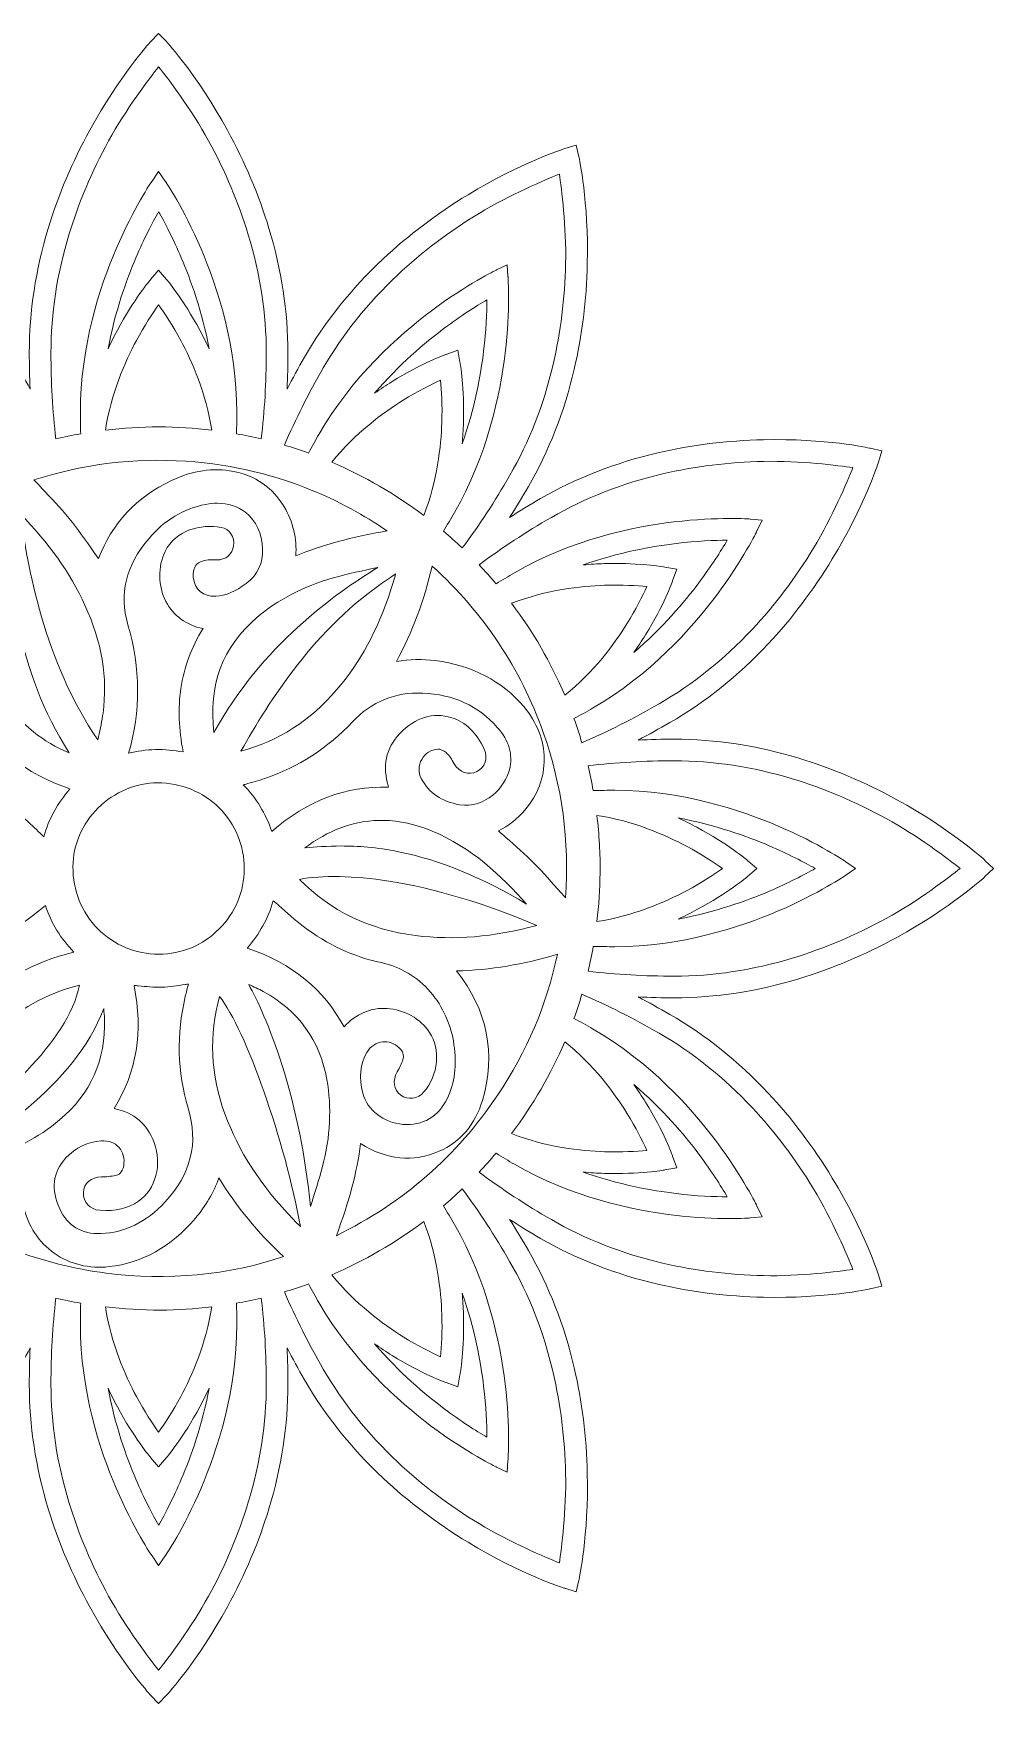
# Model space of a CAD drawing. Header units: millimetres. Extents: x -17 to 2094, y -143 to 314.
# Drawn here: x 100.5 to 259.4, y -52.3 to 224 of the extents above; entities that cross this region are included whole.
import ezdxf

# ---------------------------------------------------------------- set-up
doc = ezdxf.new("R2010")
doc.units = ezdxf.units.MM
doc.header["$MEASUREMENT"] = 0
doc.layers.add('Layer 2', color=7, linetype='Continuous')

msp = doc.modelspace()

# ---------------------------------------------------------------- linework, layer by layer
at = {"layer": 'Layer 2', "lineweight": 0}
for points, knots in [([(257.93, 87.19), (257.7, 87.4), (252.36, 92.29), (243.34, 97.23), (238.05, 100.13), (232.59, 102.44), (227.11, 104.1), (220.24, 106.18), (213.32, 107.23), (206.53, 107.23), (204.54, 107.23), (202.53, 107.19), (200.53, 107.09), (202.3, 108.01), (204.06, 108.98), (205.8, 109.98), (211.67, 113.37), (217.14, 117.74), (222.05, 122.98), (225.97, 127.16), (229.54, 131.89), (232.67, 137.05), (238.01, 145.84), (240.2, 152.74), (240.29, 153.04), (240.29, 153.04), (240.85, 154.91), (240.85, 154.91), (240.85, 154.91), (238.94, 155.36), (238.94, 155.36), (238.64, 155.43), (231.57, 156.99), (221.29, 156.76), (215.26, 156.63), (209.37, 155.9), (203.8, 154.6), (196.81, 152.96), (190.28, 150.41), (184.41, 147.02), (182.68, 146.02), (180.96, 144.98), (179.29, 143.91), (180.36, 145.58), (181.4, 147.3), (182.4, 149.03), (185.79, 154.9), (188.34, 161.42), (189.98, 168.42), (191.28, 173.99), (192.01, 179.88), (192.14, 185.91), (192.37, 196.18), (190.81, 203.26), (190.74, 203.57), (190.74, 203.57), (190.29, 205.47), (190.29, 205.47), (190.29, 205.47), (188.41, 204.91), (188.41, 204.91), (188.12, 204.81), (181.22, 202.63), (172.43, 197.29), (167.27, 194.16), (162.54, 190.59), (158.36, 186.67), (153.12, 181.76), (148.75, 176.29), (145.36, 170.42), (144.36, 168.68), (143.39, 166.92), (142.48, 165.15), (142.57, 167.15), (142.62, 169.16), (142.62, 171.15), (142.62, 177.93), (141.56, 184.86), (139.48, 191.73), (137.82, 197.21), (135.51, 202.67), (132.61, 207.96), (127.67, 216.98), (122.78, 222.32), (122.57, 222.55), (122.57, 222.55), (121.23, 223.97), (121.23, 223.97), (121.23, 223.97), (119.88, 222.55), (119.88, 222.55), (119.67, 222.32), (114.79, 216.98), (109.84, 207.96), (106.94, 202.67), (104.63, 197.21), (102.97, 191.73), (100.89, 184.86), (99.84, 177.93), (99.84, 171.15), (99.84, 169.16), (99.89, 167.15), (99.98, 165.15), (99.06, 166.92), (98.1, 168.68), (97.1, 170.42), (93.71, 176.29), (89.33, 181.76), (84.09, 186.67), (79.92, 190.59), (75.19, 194.16), (70.03, 197.29), (61.23, 202.63), (54.33, 204.81), (54.04, 204.91), (54.04, 204.91), (52.17, 205.47), (52.17, 205.47), (52.17, 205.47), (51.71, 203.56), (51.71, 203.56), (51.64, 203.26), (50.08, 196.19), (50.31, 185.91), (50.45, 179.88), (51.17, 173.99), (52.48, 168.42), (54.11, 161.43), (56.66, 154.9), (60.05, 149.03), (61.05, 147.3), (62.1, 145.58), (63.17, 143.9), (61.49, 144.98), (59.78, 146.02), (58.04, 147.02), (52.17, 150.41), (45.65, 152.96), (38.66, 154.6), (33.08, 155.9), (27.2, 156.63), (21.16, 156.76), (10.88, 156.99), (3.81, 155.43), (3.51, 155.36), (3.51, 155.36), (1.61, 154.91), (1.61, 154.91), (1.61, 154.91), (2.17, 153.03), (2.17, 153.03), (2.26, 152.74), (4.45, 145.82), (9.78, 137.05), (12.91, 131.89), (16.49, 127.16), (20.4, 122.98), (25.32, 117.74), (30.78, 113.37), (36.66, 109.98), (38.39, 108.98), (40.15, 108.01), (41.92, 107.09), (39.92, 107.19), (37.91, 107.23), (35.92, 107.23), (29.14, 107.23), (22.22, 106.18), (15.35, 104.1), (9.86, 102.44), (4.4, 100.13), (-0.89, 97.23), (-9.91, 92.29), (-15.25, 87.4), (-15.48, 87.19), (-15.48, 87.19), (-16.9, 85.85), (-16.9, 85.85), (-16.9, 85.85), (-15.47, 84.5), (-15.47, 84.5), (-15.25, 84.29), (-9.9, 79.4), (-0.89, 74.46), (4.4, 71.56), (9.87, 69.25), (15.35, 67.59), (22.22, 65.51), (29.14, 64.46), (35.92, 64.46), (37.91, 64.46), (39.92, 64.51), (41.92, 64.6), (40.15, 63.68), (38.39, 62.72), (36.66, 61.72), (30.78, 58.32), (25.32, 53.95), (20.4, 48.71), (16.49, 44.54), (12.91, 39.8), (9.78, 34.65), (4.45, 25.87), (2.26, 18.95), (2.17, 18.65), (2.17, 18.65), (1.61, 16.78), (1.61, 16.78), (1.61, 16.78), (3.52, 16.33), (3.52, 16.33), (3.81, 16.26), (10.88, 14.7), (21.16, 14.93), (27.2, 15.06), (33.08, 15.79), (38.66, 17.1), (45.65, 18.73), (52.17, 21.28), (58.04, 24.67), (59.78, 25.67), (61.49, 26.72), (63.17, 27.79), (62.1, 26.11), (61.05, 24.4), (60.05, 22.66), (56.66, 16.79), (54.11, 10.27), (52.48, 3.28), (51.17, -2.3), (50.45, -8.18), (50.31, -14.22), (50.08, -24.5), (51.64, -31.57), (51.71, -31.87), (51.71, -31.87), (52.17, -33.77), (52.17, -33.77), (52.17, -33.77), (54.04, -33.21), (54.04, -33.21), (54.33, -33.12), (61.23, -30.94), (70.03, -25.6), (75.19, -22.47), (79.92, -18.89), (84.09, -14.98), (89.33, -10.07), (93.71, -4.6), (97.1, 1.27), (98.1, 3.01), (99.06, 4.77), (99.98, 6.54), (99.89, 4.54), (99.84, 2.53), (99.84, 0.54), (99.84, -6.24), (100.89, -13.16), (102.97, -20.04), (104.63, -25.52), (106.94, -30.98), (109.84, -36.27), (114.79, -45.29), (119.67, -50.63), (119.89, -50.86), (119.89, -50.86), (121.23, -52.28), (121.23, -52.28), (121.23, -52.28), (122.57, -50.85), (122.57, -50.85), (122.78, -50.63), (127.67, -45.29), (132.61, -36.27), (135.51, -30.98), (137.82, -25.52), (139.48, -20.04), (141.56, -13.16), (142.62, -6.24), (142.62, 0.54), (142.62, 2.53), (142.57, 4.54), (142.48, 6.54), (143.39, 4.77), (144.36, 3.01), (145.36, 1.27), (148.75, -4.6), (153.12, -10.07), (158.36, -14.98), (162.54, -18.89), (167.27, -22.47), (172.43, -25.6), (181.22, -30.94), (188.12, -33.12), (188.42, -33.21), (188.42, -33.21), (190.29, -33.77), (190.29, -33.77), (190.29, -33.77), (190.74, -31.86), (190.74, -31.86), (190.81, -31.57), (192.37, -24.48), (192.14, -14.22), (192.01, -8.18), (191.28, -2.3), (189.98, 3.28), (188.34, 10.27), (185.79, 16.79), (182.4, 22.66), (181.4, 24.4), (180.36, 26.11), (179.29, 27.79), (180.96, 26.72), (182.68, 25.67), (184.41, 24.67), (190.28, 21.28), (196.81, 18.73), (203.8, 17.1), (209.37, 15.79), (215.26, 15.06), (221.29, 14.93), (231.57, 14.7), (238.64, 16.26), (238.95, 16.33), (238.95, 16.33), (240.85, 16.78), (240.85, 16.78), (240.85, 16.78), (240.29, 18.66), (240.29, 18.66), (240.2, 18.95), (238.02, 25.85), (232.67, 34.65), (229.54, 39.8), (225.97, 44.54), (222.05, 48.71), (217.14, 53.95), (211.67, 58.32), (205.8, 61.72), (204.06, 62.72), (202.3, 63.68), (200.53, 64.6), (202.53, 64.51), (204.54, 64.46), (206.53, 64.46), (213.32, 64.46), (220.24, 65.51), (227.11, 67.59), (232.59, 69.25), (238.05, 71.56), (243.34, 74.46), (252.36, 79.4), (257.7, 84.29), (257.93, 84.51), (257.93, 84.51), (259.35, 85.85), (259.35, 85.85), (259.35, 85.85), (257.93, 87.19), (257.93, 87.19)], [0, 0, 0, 0, 1, 1, 1, 2, 2, 2, 3, 3, 3, 4, 4, 4, 5, 5, 5, 6, 6, 6, 7, 7, 7, 8, 8, 8, 9, 9, 9, 10, 10, 10, 11, 11, 11, 12, 12, 12, 13, 13, 13, 14, 14, 14, 15, 15, 15, 16, 16, 16, 17, 17, 17, 18, 18, 18, 19, 19, 19, 20, 20, 20, 21, 21, 21, 22, 22, 22, 23, 23, 23, 24, 24, 24, 25, 25, 25, 26, 26, 26, 27, 27, 27, 28, 28, 28, 29, 29, 29, 30, 30, 30, 31, 31, 31, 32, 32, 32, 33, 33, 33, 34, 34, 34, 35, 35, 35, 36, 36, 36, 37, 37, 37, 38, 38, 38, 39, 39, 39, 40, 40, 40, 41, 41, 41, 42, 42, 42, 43, 43, 43, 44, 44, 44, 45, 45, 45, 46, 46, 46, 47, 47, 47, 48, 48, 48, 49, 49, 49, 50, 50, 50, 51, 51, 51, 52, 52, 52, 53, 53, 53, 54, 54, 54, 55, 55, 55, 56, 56, 56, 57, 57, 57, 58, 58, 58, 59, 59, 59, 60, 60, 60, 61, 61, 61, 62, 62, 62, 63, 63, 63, 64, 64, 64, 65, 65, 65, 66, 66, 66, 67, 67, 67, 68, 68, 68, 69, 69, 69, 70, 70, 70, 71, 71, 71, 72, 72, 72, 73, 73, 73, 74, 74, 74, 75, 75, 75, 76, 76, 76, 77, 77, 77, 78, 78, 78, 79, 79, 79, 80, 80, 80, 81, 81, 81, 82, 82, 82, 83, 83, 83, 84, 84, 84, 85, 85, 85, 86, 86, 86, 87, 87, 87, 88, 88, 88, 89, 89, 89, 90, 90, 90, 91, 91, 91, 92, 92, 92, 93, 93, 93, 94, 94, 94, 95, 95, 95, 96, 96, 96, 97, 97, 97, 98, 98, 98, 99, 99, 99, 100, 100, 100, 101, 101, 101, 102, 102, 102, 103, 103, 103, 104, 104, 104, 105, 105, 105, 106, 106, 106, 107, 107, 107, 108, 108, 108, 109, 109, 109, 110, 110, 110, 111, 111, 111, 112, 112, 112, 113, 113, 113, 114, 114, 114, 115, 115, 115, 116, 116, 116, 117, 117, 117, 118, 118, 118, 119, 119, 119, 120, 120, 120, 120]), ([(138.22, 156.9), (136.86, 157.22), (135.49, 157.51), (134.11, 157.75), (134.15, 158.97), (134.17, 160.16), (134.17, 161.29), (134.17, 172.22), (130.95, 182.03), (128.25, 188.33), (125.33, 195.16), (122.43, 199.37), (122.31, 199.55), (122.31, 199.55), (121.23, 201.11), (121.23, 201.11), (121.23, 201.11), (120.15, 199.55), (120.15, 199.55), (120.02, 199.37), (117.13, 195.16), (114.2, 188.33), (111.5, 182.03), (108.29, 172.22), (108.29, 161.29), (108.29, 160.15), (108.31, 158.96), (108.34, 157.74), (106.97, 157.5), (105.59, 157.21), (104.24, 156.89), (103.69, 161.52), (103.42, 166.32), (103.42, 171.15), (103.42, 177.57), (104.42, 184.13), (106.39, 190.66), (107.97, 195.89), (110.18, 201.12), (112.95, 206.19), (115.81, 211.41), (119.75, 216.58), (121.23, 218.46), (122.7, 216.59), (126.64, 211.42), (129.5, 206.19), (132.28, 201.12), (134.48, 195.89), (136.07, 190.66), (138.04, 184.13), (139.04, 177.57), (139.04, 171.15), (139.04, 166.32), (138.76, 161.53), (138.22, 156.9)], [0, 0, 0, 0, 1, 1, 1, 2, 2, 2, 3, 3, 3, 4, 4, 4, 5, 5, 5, 6, 6, 6, 7, 7, 7, 8, 8, 8, 9, 9, 9, 10, 10, 10, 11, 11, 11, 12, 12, 12, 13, 13, 13, 14, 14, 14, 15, 15, 15, 16, 16, 16, 17, 17, 17, 18, 18, 18, 18]), ([(148.46, 168.63), (151.67, 174.19), (155.81, 179.37), (160.78, 184.03), (164.77, 187.78), (169.3, 191.2), (174.23, 194.2), (179.32, 197.3), (185.31, 199.8), (187.53, 200.69), (187.87, 198.34), (188.7, 191.9), (188.56, 185.93), (188.43, 180.15), (187.73, 174.52), (186.48, 169.19), (184.93, 162.56), (182.51, 156.38), (179.3, 150.82), (176.88, 146.61), (174.24, 142.59), (171.46, 138.86), (170.44, 139.83), (169.39, 140.76), (168.33, 141.66), (168.97, 142.7), (169.59, 143.73), (170.16, 144.71), (175.62, 154.18), (177.74, 164.28), (178.55, 171.09), (179.44, 178.47), (179.03, 183.56), (179.02, 183.78), (179.02, 183.78), (178.86, 185.67), (178.86, 185.67), (178.86, 185.67), (177.14, 184.86), (177.14, 184.86), (176.95, 184.77), (172.33, 182.56), (166.38, 178.11), (160.9, 174), (153.21, 167.12), (147.74, 157.65), (147.18, 156.67), (146.6, 155.64), (146.02, 154.57), (144.71, 155.04), (143.37, 155.48), (142.03, 155.88), (143.88, 160.14), (146.03, 164.43), (148.46, 168.63)], [0, 0, 0, 0, 1, 1, 1, 2, 2, 2, 3, 3, 3, 4, 4, 4, 5, 5, 5, 6, 6, 6, 7, 7, 7, 8, 8, 8, 9, 9, 9, 10, 10, 10, 11, 11, 11, 12, 12, 12, 13, 13, 13, 14, 14, 14, 15, 15, 15, 16, 16, 16, 17, 17, 17, 18, 18, 18, 18]), ([(117.47, 186.87), (118.82, 190.03), (120.18, 192.62), (121.23, 194.47), (122.28, 192.62), (123.64, 190.03), (124.98, 186.87), (126.56, 183.17), (128.46, 177.89), (129.59, 171.79), (129.11, 172.83), (128.59, 173.87), (128.04, 174.9), (125.3, 180.01), (122.65, 183.15), (122.54, 183.28), (122.54, 183.28), (121.23, 184.83), (121.23, 184.83), (121.23, 184.83), (119.91, 183.28), (119.91, 183.28), (119.8, 183.15), (117.15, 180), (114.42, 174.9), (113.86, 173.87), (113.35, 172.83), (112.87, 171.79), (114, 177.89), (115.89, 183.17), (117.47, 186.87)], [0, 0, 0, 0, 1, 1, 1, 2, 2, 2, 3, 3, 3, 4, 4, 4, 5, 5, 5, 6, 6, 6, 7, 7, 7, 8, 8, 8, 9, 9, 9, 10, 10, 10, 10]), ([(168.49, 175.21), (171.23, 177.27), (173.7, 178.84), (175.54, 179.91), (175.52, 177.79), (175.4, 174.87), (174.99, 171.46), (174.51, 167.46), (173.51, 161.94), (171.44, 156.09), (171.55, 157.24), (171.62, 158.4), (171.66, 159.57), (171.84, 165.36), (171.11, 169.4), (171.08, 169.57), (171.08, 169.57), (170.72, 171.57), (170.72, 171.57), (170.72, 171.57), (168.8, 170.88), (168.8, 170.88), (168.64, 170.82), (164.78, 169.43), (159.86, 166.38), (158.86, 165.76), (157.9, 165.12), (156.96, 164.45), (160.99, 169.18), (165.27, 172.8), (168.49, 175.21)], [0, 0, 0, 0, 1, 1, 1, 2, 2, 2, 3, 3, 3, 4, 4, 4, 5, 5, 5, 6, 6, 6, 7, 7, 7, 8, 8, 8, 9, 9, 9, 10, 10, 10, 10]), ([(117.55, 173.17), (117.55, 173.17), (117.55, 173.17), (117.55, 173.17), (118.89, 175.67), (120.21, 177.69), (121.23, 179.1), (122.24, 177.69), (123.57, 175.67), (124.91, 173.17), (126.75, 169.72), (129.09, 164.42), (130.01, 158.36), (127.13, 158.71), (124.2, 158.88), (121.29, 158.88), (121.28, 158.88), (121.26, 158.88), (121.24, 158.88), (118.31, 158.88), (115.35, 158.7), (112.44, 158.35), (113.37, 164.42), (115.7, 169.72), (117.55, 173.17)], [0, 0, 0, 0, 1, 1, 1, 2, 2, 2, 3, 3, 3, 4, 4, 4, 5, 5, 5, 6, 6, 6, 7, 7, 7, 8, 8, 8, 8]), ([(161.7, 163.31), (164.11, 164.81), (166.27, 165.89), (167.86, 166.61), (168.03, 164.87), (168.17, 162.46), (168.08, 159.63), (167.95, 155.72), (167.32, 149.96), (165.09, 144.24), (160.38, 147.79), (155.28, 150.74), (149.88, 153.05), (153.71, 157.83), (158.38, 161.25), (161.7, 163.31)], [0, 0, 0, 0, 1, 1, 1, 2, 2, 2, 3, 3, 3, 4, 4, 4, 5, 5, 5, 5]), ([(143.92, 137.55), (144.14, 140.32), (143.45, 143.24), (142, 145.68), (140.71, 147.86), (138.2, 150.64), (133.6, 151.53), (130.27, 152.18), (126.83, 151.67), (123.38, 150.03), (117.56, 147.26), (113.5, 142.91), (111.3, 137.1), (111, 137.51), (110.71, 137.92), (110.43, 138.33), (109.16, 140.13), (107.85, 142), (106.43, 143.74), (105, 145.49), (103.41, 147.16), (101.88, 148.78), (101.46, 149.22), (101.03, 149.67), (100.61, 150.12), (108.74, 152.74), (117.2, 153.78), (125.76, 153.21), (142.03, 152.13), (153.68, 145.43), (159.03, 141.67), (153.16, 140.69), (148.29, 139.36), (143.92, 137.55)], [0, 0, 0, 0, 1, 1, 1, 2, 2, 2, 3, 3, 3, 4, 4, 4, 5, 5, 5, 6, 6, 6, 7, 7, 7, 8, 8, 8, 9, 9, 9, 10, 10, 10, 11, 11, 11, 11]), ([(191.25, 106.65), (190.85, 107.99), (190.42, 109.33), (189.94, 110.64), (191.02, 111.22), (192.05, 111.8), (193.03, 112.36), (202.5, 117.83), (209.38, 125.52), (213.49, 131), (217.94, 136.94), (220.15, 141.57), (220.24, 141.76), (220.24, 141.76), (221.05, 143.48), (221.05, 143.48), (221.05, 143.48), (219.16, 143.64), (219.16, 143.64), (218.94, 143.65), (213.83, 144.05), (206.47, 143.17), (199.66, 142.36), (189.56, 140.24), (180.1, 134.77), (179.11, 134.2), (178.08, 133.59), (177.04, 132.95), (176.14, 134.02), (175.2, 135.07), (174.24, 136.08), (177.98, 138.86), (182, 141.49), (186.2, 143.92), (191.76, 147.13), (197.94, 149.55), (204.57, 151.1), (209.9, 152.35), (215.53, 153.05), (221.31, 153.18), (227.27, 153.32), (233.71, 152.49), (236.07, 152.15), (235.19, 149.95), (232.69, 143.96), (229.58, 138.85), (226.58, 133.91), (223.16, 129.39), (219.41, 125.4), (214.75, 120.43), (209.57, 116.29), (204.01, 113.08), (199.81, 110.65), (195.52, 108.49), (191.25, 106.65)], [0, 0, 0, 0, 1, 1, 1, 2, 2, 2, 3, 3, 3, 4, 4, 4, 5, 5, 5, 6, 6, 6, 7, 7, 7, 8, 8, 8, 9, 9, 9, 10, 10, 10, 11, 11, 11, 12, 12, 12, 13, 13, 13, 14, 14, 14, 15, 15, 15, 16, 16, 16, 17, 17, 17, 18, 18, 18, 18]), ([(109.04, 129.41), (111.84, 123.28), (112.82, 117.44), (112.03, 111.56), (111.86, 110.26), (111.57, 108.94), (111.29, 107.66), (111.26, 107.48), (111.22, 107.3), (111.18, 107.12), (102.3, 120.01), (99.53, 136.01), (98.32, 144.51), (103.06, 139.74), (106.58, 134.79), (109.04, 129.41), (109.04, 129.41), (109.04, 129.41), (109.04, 129.41)], [0, 0, 0, 0, 1, 1, 1, 2, 2, 2, 3, 3, 3, 4, 4, 4, 5, 5, 5, 6, 6, 6, 6]), ([(126.97, 134.01), (126.83, 135.88), (127.57, 136.74), (129.45, 136.89), (129.71, 136.91), (129.99, 136.9), (130.28, 136.89), (130.47, 136.88), (130.66, 136.88), (130.85, 136.88), (132.31, 136.88), (133.46, 137.84), (133.64, 139.22), (133.84, 140.69), (132.93, 142.03), (131.57, 142.27), (128.22, 142.86), (124.06, 141.85), (122.3, 138.28), (121.08, 135.79), (121.13, 132.55), (122.44, 130.01), (123.65, 127.67), (125.82, 126.09), (128.58, 125.53), (126.64, 122.43), (125.44, 119.18), (124.91, 115.61), (124.43, 112.34), (124.55, 108.9), (125.29, 105.12), (122.16, 105.72), (119.18, 105.65), (116.25, 104.9), (118.29, 111.82), (118.26, 118.98), (116.15, 126.17), (114.65, 131.27), (115.8, 135.94), (119.64, 140.45), (122.21, 143.46), (125.37, 145.36), (129.03, 146.07), (129.68, 146.2), (130.31, 146.26), (130.93, 146.26), (132.72, 146.26), (134.35, 145.74), (135.63, 144.72), (137.34, 143.37), (138.33, 141.23), (138.43, 138.69), (138.52, 136.34), (137.61, 134.42), (135.73, 133), (133.96, 131.66), (132.36, 130.99), (130.68, 130.89), (128.6, 130.77), (127.11, 132.02), (126.97, 134.01)], [0, 0, 0, 0, 1, 1, 1, 2, 2, 2, 3, 3, 3, 4, 4, 4, 5, 5, 5, 6, 6, 6, 7, 7, 7, 8, 8, 8, 9, 9, 9, 10, 10, 10, 11, 11, 11, 12, 12, 12, 13, 13, 13, 14, 14, 14, 15, 15, 15, 16, 16, 16, 17, 17, 17, 18, 18, 18, 19, 19, 19, 20, 20, 20, 20]), ([(100.54, 108.44), (96.63, 111.59), (94.21, 115.81), (93.35, 120.99), (92.63, 125.31), (92.87, 129.97), (94.09, 135.24), (94.66, 137.72), (95.38, 140.18), (96.27, 142.68), (96.45, 133.81), (97.66, 118.55), (106.46, 104.98), (104.24, 105.89), (102.29, 107.03), (100.54, 108.44)], [0, 0, 0, 0, 1, 1, 1, 2, 2, 2, 3, 3, 3, 4, 4, 4, 5, 5, 5, 5]), ([(201.76, 124.48), (204.81, 129.4), (206.21, 133.26), (206.26, 133.42), (206.26, 133.42), (206.95, 135.34), (206.95, 135.34), (206.95, 135.34), (204.95, 135.7), (204.95, 135.7), (204.95, 135.7), (204.95, 135.7), (204.95, 135.7), (204.8, 135.73), (201.58, 136.3), (196.81, 136.3), (196.21, 136.3), (195.59, 136.29), (194.95, 136.27), (193.78, 136.24), (192.62, 136.17), (191.47, 136.06), (197.33, 138.13), (202.85, 139.13), (206.84, 139.61), (210.25, 140.02), (213.17, 140.14), (215.3, 140.16), (214.22, 138.32), (212.65, 135.85), (210.6, 133.11), (208.18, 129.89), (204.56, 125.61), (199.83, 121.57), (200.5, 122.52), (201.14, 123.48), (201.76, 124.48)], [0, 0, 0, 0, 1, 1, 1, 2, 2, 2, 3, 3, 3, 4, 4, 4, 5, 5, 5, 6, 6, 6, 7, 7, 7, 8, 8, 8, 9, 9, 9, 10, 10, 10, 11, 11, 11, 12, 12, 12, 12]), ([(130.39, 108.32), (129.43, 116.2), (131.77, 122.45), (137.49, 127.35), (140.95, 130.32), (145.2, 132.52), (150.12, 133.91), (152.54, 134.59), (155.06, 135.12), (157.5, 135.64), (150.41, 131.31), (138.21, 122.64), (130.39, 108.32)], [0, 0, 0, 0, 1, 1, 1, 2, 2, 2, 3, 3, 3, 4, 4, 4, 4]), ([(188.54, 81), (188.28, 81.3), (188.02, 81.59), (187.77, 81.88), (186.29, 83.55), (184.9, 85.12), (183.39, 86.64), (181.88, 88.15), (180.26, 89.59), (178.69, 90.98), (178.28, 91.34), (177.86, 91.71), (177.44, 92.08), (179.12, 92.91), (180.59, 94.07), (181.83, 95.52), (183.94, 98), (185.04, 100.93), (185.01, 104), (184.98, 107.07), (183.81, 110.05), (181.63, 112.63), (178.04, 116.87), (173.11, 119.43), (166.97, 120.23), (164.87, 120.51), (162.72, 120.46), (160.56, 120.07), (163.19, 124.92), (165.13, 130.11), (166.49, 135.87), (175.05, 128.04), (181.07, 119.01), (184.86, 108.32), (187.98, 99.54), (189.22, 90.36), (188.54, 81)], [0, 0, 0, 0, 1, 1, 1, 2, 2, 2, 3, 3, 3, 4, 4, 4, 5, 5, 5, 6, 6, 6, 7, 7, 7, 8, 8, 8, 9, 9, 9, 10, 10, 10, 11, 11, 11, 12, 12, 12, 12]), ([(159.61, 131.8), (157.45, 125.25), (154.53, 119.88), (150.66, 115.38), (146.31, 110.3), (140.99, 106.9), (134.85, 105.27), (139.67, 113.65), (146.85, 125.47), (159.27, 133.78), (159.68, 134.05), (160.07, 134.31), (160.44, 134.57), (160.18, 133.62), (159.91, 132.71), (159.61, 131.8)], [0, 0, 0, 0, 1, 1, 1, 2, 2, 2, 3, 3, 3, 4, 4, 4, 5, 5, 5, 5]), ([(195.01, 132.69), (197.92, 132.79), (200.39, 132.63), (201.99, 132.47), (201.27, 130.88), (200.19, 128.73), (198.69, 126.32), (196.63, 123), (193.21, 118.33), (188.42, 114.5), (186.12, 119.9), (183.17, 125), (179.63, 129.71), (185.34, 131.94), (191.1, 132.57), (195.01, 132.69)], [0, 0, 0, 0, 1, 1, 1, 2, 2, 2, 3, 3, 3, 4, 4, 4, 5, 5, 5, 5]), ([(87.47, 117.98), (87.37, 117.55), (87.19, 117.09), (86.96, 116.64), (86.39, 115.53), (85.59, 114.83), (84.65, 114.6), (83.71, 114.37), (82.67, 114.63), (81.66, 115.34), (80.77, 115.98), (80.54, 116.64), (80.87, 117.64), (81.05, 118.2), (81.34, 118.8), (81.75, 119.48), (82.61, 120.92), (82.33, 122.52), (81.08, 123.37), (79.79, 124.25), (78.2, 123.96), (77.2, 122.65), (74.8, 119.52), (74.53, 115.44), (76.54, 112.73), (78.2, 110.49), (80.95, 109.06), (83.73, 108.98), (86.34, 108.91), (88.74, 110.01), (90.54, 112.06), (93.87, 105.83), (99.13, 101.54), (106.57, 99), (104.51, 96.68), (103.08, 94.08), (102.23, 91.11), (102.15, 91.19), (102.06, 91.28), (101.97, 91.36), (101.11, 92.2), (100.29, 93), (99.41, 93.76), (94.98, 97.55), (89.77, 100.17), (83.93, 101.56), (79.36, 102.65), (75.98, 105.47), (73.89, 109.94), (71.85, 114.28), (71.57, 118.63), (73.03, 122.88), (74.17, 126.19), (76.76, 128.2), (79.84, 128.2), (79.96, 128.2), (80.08, 128.19), (80.2, 128.19), (82.83, 128.06), (85.01, 127.01), (86.34, 125.25), (87.74, 123.39), (88.14, 120.81), (87.47, 117.98)], [0, 0, 0, 0, 1, 1, 1, 2, 2, 2, 3, 3, 3, 4, 4, 4, 5, 5, 5, 6, 6, 6, 7, 7, 7, 8, 8, 8, 9, 9, 9, 10, 10, 10, 11, 11, 11, 12, 12, 12, 13, 13, 13, 14, 14, 14, 15, 15, 15, 16, 16, 16, 17, 17, 17, 18, 18, 18, 19, 19, 19, 20, 20, 20, 21, 21, 21, 21]), ([(135.55, 99.76), (136.67, 100.08), (137.73, 100.38), (138.79, 100.74), (144.34, 102.62), (149.22, 105.77), (153.29, 110.1), (156.44, 113.44), (160.35, 115.04), (164.92, 114.85), (169.99, 114.64), (174.15, 112.74), (177.26, 109.19), (179.21, 106.98), (179.87, 104.68), (179.27, 102.18), (178.6, 99.37), (175.28, 95.7), (171.02, 96.4), (168.07, 96.88), (165.93, 98.34), (164.68, 100.74), (164.16, 101.72), (164.19, 102.91), (164.75, 103.9), (165.31, 104.89), (166.31, 105.53), (167.42, 105.59), (167.8, 105.61), (168.4, 105.36), (168.79, 105.02), (169.31, 104.56), (169.71, 103.86), (170.1, 103.18), (170.1, 103.18), (170.13, 103.14), (170.13, 103.14), (170.94, 101.74), (172.51, 101.2), (173.86, 101.87), (175.23, 102.55), (175.76, 104.14), (175.1, 105.56), (173.8, 108.36), (172.04, 110.07), (169.71, 110.79), (166.62, 111.75), (163.74, 110.86), (161.13, 108.16), (158.82, 105.76), (158.18, 102.71), (159.28, 99.31), (152.19, 99.53), (145.85, 97.12), (139.95, 91.97), (138.95, 94.95), (137.4, 97.48), (135.24, 99.67), (135.35, 99.7), (135.45, 99.73), (135.55, 99.76)], [0, 0, 0, 0, 1, 1, 1, 2, 2, 2, 3, 3, 3, 4, 4, 4, 5, 5, 5, 6, 6, 6, 7, 7, 7, 8, 8, 8, 9, 9, 9, 10, 10, 10, 11, 11, 11, 12, 12, 12, 13, 13, 13, 14, 14, 14, 15, 15, 15, 16, 16, 16, 17, 17, 17, 18, 18, 18, 19, 19, 19, 20, 20, 20, 20]), ([(193.13, 72.96), (194.35, 72.93), (195.54, 72.91), (196.67, 72.91), (207.6, 72.91), (217.41, 76.12), (223.71, 78.82), (230.55, 81.75), (234.76, 84.64), (234.93, 84.76), (234.93, 84.76), (236.49, 85.85), (236.49, 85.85), (236.49, 85.85), (234.93, 86.93), (234.93, 86.93), (234.76, 87.05), (230.55, 89.95), (223.71, 92.87), (217.41, 95.57), (207.6, 98.79), (196.67, 98.79), (195.54, 98.79), (194.35, 98.77), (193.12, 98.73), (192.88, 100.11), (192.59, 101.48), (192.27, 102.84), (196.9, 103.38), (201.7, 103.66), (206.53, 103.66), (212.95, 103.66), (219.51, 102.66), (226.04, 100.69), (231.27, 99.1), (236.5, 96.9), (241.57, 94.12), (246.81, 91.25), (251.96, 87.32), (253.84, 85.85), (251.97, 84.38), (246.8, 80.43), (241.57, 77.57), (236.5, 74.8), (231.27, 72.59), (226.04, 71.01), (219.51, 69.04), (212.95, 68.04), (206.53, 68.04), (201.7, 68.04), (196.9, 68.31), (192.27, 68.85), (192.59, 70.21), (192.88, 71.58), (193.13, 72.96)], [0, 0, 0, 0, 1, 1, 1, 2, 2, 2, 3, 3, 3, 4, 4, 4, 5, 5, 5, 6, 6, 6, 7, 7, 7, 8, 8, 8, 9, 9, 9, 10, 10, 10, 11, 11, 11, 12, 12, 12, 13, 13, 13, 14, 14, 14, 15, 15, 15, 16, 16, 16, 17, 17, 17, 18, 18, 18, 18]), ([(121.3, 71.67), (121.3, 71.67), (121.3, 71.67), (121.29, 71.67), (117.42, 71.68), (113.83, 73.17), (111.17, 75.87), (108.51, 78.57), (107.05, 82.23), (107.05, 86.16), (107.06, 89.71), (108.59, 93.25), (111.25, 95.88), (113.9, 98.51), (117.47, 100.01), (121.04, 100.01), (121.05, 100.01), (121.06, 100.01), (121.06, 100.01), (124.94, 100.01), (128.55, 98.54), (131.24, 95.87), (133.92, 93.2), (135.4, 89.62), (135.4, 85.79), (135.39, 82.06), (133.91, 78.52), (131.23, 75.84), (128.54, 73.15), (125.02, 71.67), (121.3, 71.67)], [0, 0, 0, 0, 1, 1, 1, 2, 2, 2, 3, 3, 3, 4, 4, 4, 5, 5, 5, 6, 6, 6, 7, 7, 7, 8, 8, 8, 9, 9, 9, 10, 10, 10, 10]), ([(193.73, 94.63), (199.8, 93.71), (205.1, 91.37), (208.55, 89.53), (211.05, 88.19), (213.07, 86.86), (214.49, 85.85), (213.07, 84.83), (211.05, 83.5), (208.55, 82.16), (205.1, 80.32), (199.8, 77.99), (193.74, 77.06), (194.06, 79.72), (194.23, 82.43), (194.26, 85.11), (194.29, 88.29), (194.11, 91.49), (193.73, 94.63)], [0, 0, 0, 0, 1, 1, 1, 2, 2, 2, 3, 3, 3, 4, 4, 4, 5, 5, 5, 6, 6, 6, 6]), ([(210.28, 79.04), (215.38, 81.77), (218.53, 84.42), (218.66, 84.53), (218.66, 84.53), (220.21, 85.85), (220.21, 85.85), (220.21, 85.85), (218.66, 87.16), (218.66, 87.16), (218.53, 87.27), (215.39, 89.92), (210.28, 92.66), (209.26, 93.21), (208.22, 93.73), (207.17, 94.21), (213.27, 93.08), (218.55, 91.18), (222.25, 89.6), (225.41, 88.25), (228, 86.9), (229.85, 85.85), (228, 84.8), (225.41, 83.44), (222.25, 82.09), (218.55, 80.51), (213.27, 78.62), (207.17, 77.48), (208.22, 77.97), (209.26, 78.48), (210.28, 79.04)], [0, 0, 0, 0, 1, 1, 1, 2, 2, 2, 3, 3, 3, 4, 4, 4, 5, 5, 5, 6, 6, 6, 7, 7, 7, 8, 8, 8, 9, 9, 9, 10, 10, 10, 10]), ([(145.51, 89.27), (145.49, 89.27), (145.46, 89.26), (145.44, 89.26), (145.65, 89.42), (145.86, 89.58), (146.07, 89.73), (150.05, 92.54), (154.09, 93.87), (158.44, 93.81), (161.06, 93.77), (163.69, 93.19), (166.47, 92.04), (173, 89.33), (177.87, 84.7), (182.11, 79.94), (174.83, 84.34), (167.72, 87.26), (160.93, 88.62), (157.29, 89.35), (154.12, 89.57), (151.44, 89.57), (149.09, 89.57), (147.11, 89.4), (145.51, 89.27)], [0, 0, 0, 0, 1, 1, 1, 2, 2, 2, 3, 3, 3, 4, 4, 4, 5, 5, 5, 6, 6, 6, 7, 7, 7, 8, 8, 8, 8]), ([(159.29, 83.76), (166.83, 82.58), (175.25, 80.06), (183.77, 76.43), (176.64, 74.5), (170.08, 73.95), (163.72, 74.76), (156.08, 75.73), (149.64, 78.86), (144.56, 84.05), (148.26, 84.76), (153.53, 84.66), (159.29, 83.76)], [0, 0, 0, 0, 1, 1, 1, 2, 2, 2, 3, 3, 3, 4, 4, 4, 4]), ([(140.2, 80.52), (140.5, 80.25), (140.8, 79.99), (141.09, 79.73), (142.41, 78.56), (143.76, 77.36), (145.18, 76.27), (149.12, 73.26), (153.46, 71.24), (158.06, 70.28), (161.22, 69.61), (164.04, 67.93), (166.2, 65.41), (168.27, 62.99), (169.62, 59.99), (170.09, 56.72), (170.58, 53.33), (170.21, 50.4), (168.96, 47.77), (167.56, 44.82), (164.89, 43.27), (161.65, 43.52), (158.47, 43.77), (155.74, 45.89), (155.01, 48.67), (154.32, 51.26), (154.54, 53.47), (155.68, 55.41), (156.28, 56.43), (157.24, 57.08), (158.31, 57.18), (158.41, 57.19), (158.51, 57.19), (158.61, 57.19), (159.6, 57.19), (160.57, 56.73), (161.3, 55.9), (161.72, 55.41), (161.84, 54.84), (161.63, 54.21), (161.44, 53.6), (161.14, 52.96), (160.69, 52.2), (159.88, 50.81), (160.12, 49.24), (161.27, 48.38), (161.27, 48.38), (161.27, 48.38), (161.27, 48.38), (162.47, 47.49), (164.13, 47.7), (165.12, 48.88), (167.51, 51.72), (167.92, 55.96), (166.06, 58.73), (164.54, 61.01), (161.84, 62.53), (159.02, 62.7), (156.32, 62.87), (153.8, 61.79), (151.9, 59.64), (148.57, 65.87), (143.31, 70.15), (135.88, 72.69), (137.92, 75), (139.37, 77.63), (140.2, 80.52)], [0, 0, 0, 0, 1, 1, 1, 2, 2, 2, 3, 3, 3, 4, 4, 4, 5, 5, 5, 6, 6, 6, 7, 7, 7, 8, 8, 8, 9, 9, 9, 10, 10, 10, 11, 11, 11, 12, 12, 12, 13, 13, 13, 14, 14, 14, 15, 15, 15, 16, 16, 16, 17, 17, 17, 18, 18, 18, 19, 19, 19, 20, 20, 20, 21, 21, 21, 22, 22, 22, 22]), ([(65.19, 62.49), (63.23, 64.72), (62.57, 67.01), (63.17, 69.5), (63.99, 72.9), (67.2, 75.37), (70.5, 75.37), (70.88, 75.37), (71.27, 75.34), (71.65, 75.27), (73.6, 74.92), (76.24, 73.9), (77.71, 71.05), (78.26, 69.99), (78.31, 68.95), (77.86, 68.06), (77.35, 67.05), (76.24, 66.29), (74.97, 66.1), (74.68, 66.05), (74.13, 66.27), (73.81, 66.55), (73.2, 67.1), (72.72, 67.86), (72.37, 68.46), (71.51, 69.96), (70, 70.51), (68.61, 69.83), (67.19, 69.14), (66.67, 67.55), (67.37, 66.06), (68.75, 63.17), (70.61, 61.45), (73.08, 60.8), (75.98, 60.04), (78.71, 60.91), (81.17, 63.39), (83.61, 65.84), (84.29, 68.86), (83.18, 72.38), (83.51, 72.37), (83.83, 72.36), (84.15, 72.36), (90.82, 72.36), (96.85, 74.78), (102.5, 79.73), (103.47, 76.8), (105.03, 74.26), (107.22, 72.02), (106.8, 71.91), (106.39, 71.81), (105.99, 71.7), (99.45, 69.9), (93.73, 66.45), (88.98, 61.43), (85.92, 58.2), (82.07, 56.66), (77.54, 56.84), (72.46, 57.05), (68.3, 58.95), (65.19, 62.49)], [0, 0, 0, 0, 1, 1, 1, 2, 2, 2, 3, 3, 3, 4, 4, 4, 5, 5, 5, 6, 6, 6, 7, 7, 7, 8, 8, 8, 9, 9, 9, 10, 10, 10, 11, 11, 11, 12, 12, 12, 13, 13, 13, 14, 14, 14, 15, 15, 15, 16, 16, 16, 17, 17, 17, 18, 18, 18, 19, 19, 19, 20, 20, 20, 20]), ([(177.34, 48.4), (170.51, 38.24), (161.76, 30.6), (150.63, 25.11), (152.76, 30.83), (154.03, 35.63), (154.65, 40.35), (158.95, 37.62), (163.32, 37.2), (167.64, 39.09), (171.14, 40.62), (173.62, 43.52), (174.79, 47.47), (177.08, 55.2), (175.64, 62.41), (170.5, 68.9), (176.12, 69.06), (181.61, 69.97), (187.21, 71.68), (185.38, 63.17), (182.15, 55.55), (177.34, 48.4)], [0, 0, 0, 0, 1, 1, 1, 2, 2, 2, 3, 3, 3, 4, 4, 4, 5, 5, 5, 6, 6, 6, 7, 7, 7, 7]), ([(84.05, 43.2), (86.46, 49.38), (89.65, 54.39), (93.81, 58.5), (97.88, 62.51), (102.7, 65.22), (108.15, 66.57), (106.15, 56.84), (94.47, 47.39), (85.86, 40.42), (84.46, 39.29), (83.18, 38.25), (82.04, 37.29), (82.69, 39.34), (83.31, 41.28), (84.05, 43.2)], [0, 0, 0, 0, 1, 1, 1, 2, 2, 2, 3, 3, 3, 4, 4, 4, 5, 5, 5, 5]), ([(114.67, 39.73), (115.36, 38.96), (115.64, 37.88), (115.45, 36.68), (115.25, 35.45), (114.57, 35.17), (114.08, 35.07), (113.34, 34.92), (112.57, 34.84), (111.77, 34.83), (110.07, 34.81), (108.87, 33.78), (108.79, 32.26), (108.71, 30.63), (109.84, 29.42), (111.53, 29.31), (114.11, 29.14), (116.2, 29.63), (117.9, 30.82), (120.75, 32.81), (121.84, 36.88), (120.5, 40.51), (119.35, 43.59), (117.18, 45.44), (113.87, 46.16), (117.6, 52.17), (118.69, 58.85), (117.17, 66.51), (117.4, 66.49), (117.63, 66.47), (117.85, 66.44), (119.13, 66.32), (120.45, 66.18), (121.77, 66.22), (123.07, 66.25), (124.37, 66.46), (125.62, 66.66), (125.8, 66.69), (125.99, 66.71), (126.17, 66.74), (125.99, 66.07), (125.8, 65.37), (125.64, 64.66), (124.16, 58.39), (124.32, 52.19), (126.12, 46.22), (127.86, 40.43), (126.6, 35.34), (122.27, 30.67), (119.19, 27.35), (115.63, 25.6), (111.68, 25.46), (108.46, 25.35), (106.17, 26.73), (104.87, 29.55), (103.38, 32.79), (103.71, 35.6), (105.85, 37.91), (107.51, 39.7), (109.49, 40.68), (111.75, 40.8), (112.95, 40.87), (113.99, 40.49), (114.67, 39.73)], [0, 0, 0, 0, 1, 1, 1, 2, 2, 2, 3, 3, 3, 4, 4, 4, 5, 5, 5, 6, 6, 6, 7, 7, 7, 8, 8, 8, 9, 9, 9, 10, 10, 10, 11, 11, 11, 12, 12, 12, 13, 13, 13, 14, 14, 14, 15, 15, 15, 16, 16, 16, 17, 17, 17, 18, 18, 18, 19, 19, 19, 20, 20, 20, 21, 21, 21, 21]), ([(138.55, 65.5), (144.37, 62.32), (147.9, 57.42), (149.06, 50.93), (149.87, 46.33), (149.64, 41.49), (148.35, 36.55), (147.77, 34.34), (147.05, 32.12), (146.34, 29.96), (145.55, 38.12), (143.98, 45.95), (141.66, 53.29), (139.62, 59.74), (137.52, 64.12), (136.13, 66.66), (136.95, 66.3), (137.77, 65.92), (138.55, 65.5)], [0, 0, 0, 0, 1, 1, 1, 2, 2, 2, 3, 3, 3, 4, 4, 4, 5, 5, 5, 6, 6, 6, 6]), ([(132.18, 45.28), (129.83, 51.74), (129.53, 58.27), (131.31, 64.7), (135.67, 59.1), (142.14, 40.76), (144.69, 26.63), (144.3, 27.01), (143.92, 27.38), (143.55, 27.77), (138.15, 33.37), (134.44, 39.1), (132.18, 45.28)], [0, 0, 0, 0, 1, 1, 1, 2, 2, 2, 3, 3, 3, 4, 4, 4, 4]), ([(177.04, 38.75), (178.08, 38.1), (179.11, 37.49), (180.1, 36.92), (189.56, 31.46), (199.66, 29.34), (206.47, 28.52), (213.83, 27.64), (218.94, 28.04), (219.16, 28.06), (219.16, 28.06), (221.05, 28.21), (221.05, 28.21), (221.05, 28.21), (220.24, 29.93), (220.24, 29.93), (220.15, 30.13), (217.94, 34.75), (213.49, 40.69), (209.38, 46.18), (202.5, 53.87), (193.03, 59.33), (192.05, 59.9), (191.01, 60.48), (189.94, 61.05), (190.41, 62.37), (190.85, 63.7), (191.25, 65.04), (195.52, 63.2), (199.81, 61.04), (204.01, 58.62), (209.57, 55.41), (214.75, 51.26), (219.41, 46.29), (223.16, 42.3), (226.58, 37.78), (229.58, 32.84), (232.69, 27.74), (235.19, 21.75), (236.07, 19.54), (233.72, 19.2), (227.28, 18.37), (221.31, 18.51), (215.53, 18.64), (209.9, 19.34), (204.57, 20.59), (197.94, 22.15), (191.76, 24.56), (186.2, 27.77), (181.99, 30.2), (177.97, 32.84), (174.24, 35.62), (175.2, 36.64), (176.14, 37.68), (177.04, 38.75)], [0, 0, 0, 0, 1, 1, 1, 2, 2, 2, 3, 3, 3, 4, 4, 4, 5, 5, 5, 6, 6, 6, 7, 7, 7, 8, 8, 8, 9, 9, 9, 10, 10, 10, 11, 11, 11, 12, 12, 12, 13, 13, 13, 14, 14, 14, 15, 15, 15, 16, 16, 16, 17, 17, 17, 18, 18, 18, 18]), ([(112.14, 62.69), (112.21, 62.11), (112.26, 61.53), (112.27, 60.95), (112.48, 54.18), (109.98, 48.56), (104.86, 44.26), (101.36, 41.32), (97.18, 39.16), (92.44, 37.83), (89.88, 37.11), (87.21, 36.55), (84.63, 36.01), (84.59, 36), (84.54, 35.99), (84.5, 35.98), (92.83, 40.94), (107.34, 49.74), (112.14, 62.69)], [0, 0, 0, 0, 1, 1, 1, 2, 2, 2, 3, 3, 3, 4, 4, 4, 5, 5, 5, 6, 6, 6, 6]), ([(198.69, 45.38), (198.69, 45.38), (198.69, 45.38), (198.69, 45.38), (200.19, 42.96), (201.27, 40.81), (201.99, 39.22), (200.25, 39.05), (197.85, 38.91), (195.01, 39), (191.1, 39.12), (185.34, 39.75), (179.62, 41.99), (183.16, 46.69), (186.12, 51.8), (188.42, 57.2), (193.21, 53.36), (196.63, 48.69), (198.69, 45.38)], [0, 0, 0, 0, 1, 1, 1, 2, 2, 2, 3, 3, 3, 4, 4, 4, 5, 5, 5, 6, 6, 6, 6]), ([(204.95, 35.99), (204.95, 35.99), (206.95, 36.36), (206.95, 36.36), (206.95, 36.36), (206.26, 38.27), (206.26, 38.27), (206.21, 38.43), (204.81, 42.29), (201.76, 47.22), (201.14, 48.21), (200.5, 49.18), (199.84, 50.12), (204.56, 46.09), (208.18, 41.81), (210.6, 38.59), (212.65, 35.84), (214.22, 33.37), (215.3, 31.54), (213.17, 31.55), (210.25, 31.67), (206.84, 32.08), (202.85, 32.56), (197.33, 33.56), (191.47, 35.63), (192.62, 35.53), (193.78, 35.46), (194.95, 35.42), (200.75, 35.24), (204.78, 35.96), (204.95, 35.99)], [0, 0, 0, 0, 1, 1, 1, 2, 2, 2, 3, 3, 3, 4, 4, 4, 5, 5, 5, 6, 6, 6, 7, 7, 7, 8, 8, 8, 9, 9, 9, 10, 10, 10, 10]), ([(98.47, 34.11), (98.49, 33.91), (98.5, 33.72), (98.51, 33.52), (98.58, 32.35), (98.66, 31.13), (98.91, 29.95), (99.61, 26.75), (101.41, 24), (103.97, 22.2), (106.53, 20.4), (109.75, 19.62), (113.05, 19.99), (118.58, 20.62), (123.24, 23.24), (127.31, 28), (129, 29.98), (130.31, 32.22), (131.19, 34.66), (134.11, 29.92), (137.62, 25.65), (141.88, 21.65), (132.95, 18.59), (122.59, 17.63), (112.55, 18.93), (101.89, 20.31), (91.86, 24.14), (83.41, 30.03), (89.27, 31), (94.12, 32.32), (98.47, 34.11)], [0, 0, 0, 0, 1, 1, 1, 2, 2, 2, 3, 3, 3, 4, 4, 4, 5, 5, 5, 6, 6, 6, 7, 7, 7, 8, 8, 8, 9, 9, 9, 10, 10, 10, 10]), ([(146.02, 17.13), (146.6, 16.06), (147.18, 15.02), (147.75, 14.04), (153.21, 4.58), (160.9, -2.31), (166.38, -6.42), (172.34, -10.87), (176.95, -13.07), (177.14, -13.16), (177.14, -13.16), (178.86, -13.98), (178.86, -13.98), (178.86, -13.98), (179.02, -12.08), (179.02, -12.08), (179.03, -11.87), (179.44, -6.77), (178.55, 0.61), (177.74, 7.41), (175.62, 17.52), (170.16, 26.98), (169.58, 27.97), (168.97, 28.99), (168.33, 30.04), (169.4, 30.94), (170.44, 31.88), (171.45, 32.84), (174.24, 29.1), (176.87, 25.08), (179.3, 20.87), (182.51, 15.32), (184.93, 9.13), (186.48, 2.5), (187.73, -2.83), (188.43, -8.46), (188.56, -14.23), (188.7, -20.2), (187.87, -26.63), (187.53, -29), (185.33, -28.11), (179.32, -25.61), (174.23, -22.51), (169.3, -19.51), (164.77, -16.08), (160.78, -12.34), (155.81, -7.68), (151.67, -2.49), (148.46, 3.06), (146.03, 7.27), (143.87, 11.55), (142.03, 15.82), (143.37, 16.22), (144.7, 16.66), (146.02, 17.13)], [0, 0, 0, 0, 1, 1, 1, 2, 2, 2, 3, 3, 3, 4, 4, 4, 5, 5, 5, 6, 6, 6, 7, 7, 7, 8, 8, 8, 9, 9, 9, 10, 10, 10, 11, 11, 11, 12, 12, 12, 13, 13, 13, 14, 14, 14, 15, 15, 15, 16, 16, 16, 17, 17, 17, 18, 18, 18, 18]), ([(167.86, 5.08), (166.27, 5.8), (164.11, 6.89), (161.7, 8.39), (158.38, 10.45), (153.71, 13.87), (149.88, 18.65), (155.27, 20.96), (160.38, 23.91), (165.09, 27.45), (167.32, 21.74), (167.95, 15.98), (168.08, 12.07), (168.17, 9.23), (168.03, 6.82), (167.86, 5.08)], [0, 0, 0, 0, 1, 1, 1, 2, 2, 2, 3, 3, 3, 4, 4, 4, 5, 5, 5, 5]), ([(104.24, 14.8), (105.59, 14.48), (106.97, 14.19), (108.34, 13.95), (108.31, 12.73), (108.29, 11.54), (108.29, 10.4), (108.29, -0.53), (111.5, -10.33), (114.2, -16.64), (117.12, -23.45), (120.02, -27.68), (120.15, -27.86), (120.15, -27.86), (121.23, -29.42), (121.23, -29.42), (121.23, -29.42), (122.31, -27.86), (122.31, -27.86), (122.43, -27.68), (125.33, -23.46), (128.25, -16.64), (130.95, -10.33), (134.17, -0.53), (134.17, 10.4), (134.17, 11.54), (134.15, 12.73), (134.11, 13.95), (135.48, 14.19), (136.86, 14.48), (138.22, 14.8), (138.76, 10.17), (139.04, 5.38), (139.04, 0.54), (139.04, -5.88), (138.04, -12.44), (136.07, -18.96), (134.48, -24.2), (132.28, -29.43), (129.5, -34.49), (126.64, -39.72), (122.71, -44.88), (121.23, -46.76), (119.76, -44.9), (115.82, -39.73), (112.95, -34.49), (110.18, -29.43), (107.97, -24.2), (106.39, -18.96), (104.42, -12.44), (103.42, -5.88), (103.42, 0.54), (103.42, 5.38), (103.69, 10.17), (104.24, 14.8)], [0, 0, 0, 0, 1, 1, 1, 2, 2, 2, 3, 3, 3, 4, 4, 4, 5, 5, 5, 6, 6, 6, 7, 7, 7, 8, 8, 8, 9, 9, 9, 10, 10, 10, 11, 11, 11, 12, 12, 12, 13, 13, 13, 14, 14, 14, 15, 15, 15, 16, 16, 16, 17, 17, 17, 18, 18, 18, 18]), ([(171.66, 12.13), (171.62, 13.29), (171.55, 14.45), (171.44, 15.6), (173.51, 9.75), (174.51, 4.23), (174.99, 0.23), (175.4, -3.17), (175.52, -6.09), (175.54, -8.22), (173.7, -7.15), (171.23, -5.58), (168.49, -3.52), (165.27, -1.11), (160.99, 2.52), (156.96, 7.24), (157.9, 6.57), (158.86, 5.93), (159.86, 5.31), (164.79, 2.26), (168.64, 0.87), (168.8, 0.81), (168.8, 0.81), (170.72, 0.13), (170.72, 0.13), (170.72, 0.13), (171.08, 2.12), (171.08, 2.12), (171.11, 2.29), (171.84, 6.33), (171.66, 12.13)], [0, 0, 0, 0, 1, 1, 1, 2, 2, 2, 3, 3, 3, 4, 4, 4, 5, 5, 5, 6, 6, 6, 7, 7, 7, 8, 8, 8, 9, 9, 9, 10, 10, 10, 10]), ([(124.91, -1.47), (123.57, -3.98), (122.24, -5.99), (121.23, -7.41), (120.21, -5.99), (118.89, -3.98), (117.55, -1.47), (115.7, 1.97), (113.37, 7.27), (112.44, 13.34), (115.44, 12.98), (118.48, 12.8), (121.5, 12.81), (124.34, 12.82), (127.2, 13), (130.01, 13.34), (129.09, 7.27), (126.75, 1.97), (124.91, -1.47)], [0, 0, 0, 0, 1, 1, 1, 2, 2, 2, 3, 3, 3, 4, 4, 4, 5, 5, 5, 6, 6, 6, 6]), ([(124.98, -15.18), (123.64, -18.33), (122.28, -20.93), (121.23, -22.77), (120.18, -20.93), (118.82, -18.33), (117.47, -15.18), (115.89, -11.48), (114, -6.2), (112.87, -0.09), (113.35, -1.14), (113.86, -2.18), (114.42, -3.21), (117.16, -8.32), (119.8, -11.45), (119.91, -11.59), (119.91, -11.59), (121.23, -13.13), (121.23, -13.13), (121.23, -13.13), (122.54, -11.59), (122.54, -11.59), (122.65, -11.45), (125.3, -8.32), (128.04, -3.21), (128.59, -2.18), (129.11, -1.14), (129.59, -0.09), (128.46, -6.2), (126.56, -11.48), (124.98, -15.18)], [0, 0, 0, 0, 1, 1, 1, 2, 2, 2, 3, 3, 3, 4, 4, 4, 5, 5, 5, 6, 6, 6, 7, 7, 7, 8, 8, 8, 9, 9, 9, 10, 10, 10, 10])]:
    msp.add_open_spline(points, degree=3, knots=knots, dxfattribs=at)

doc.saveas('drawing.dxf')
